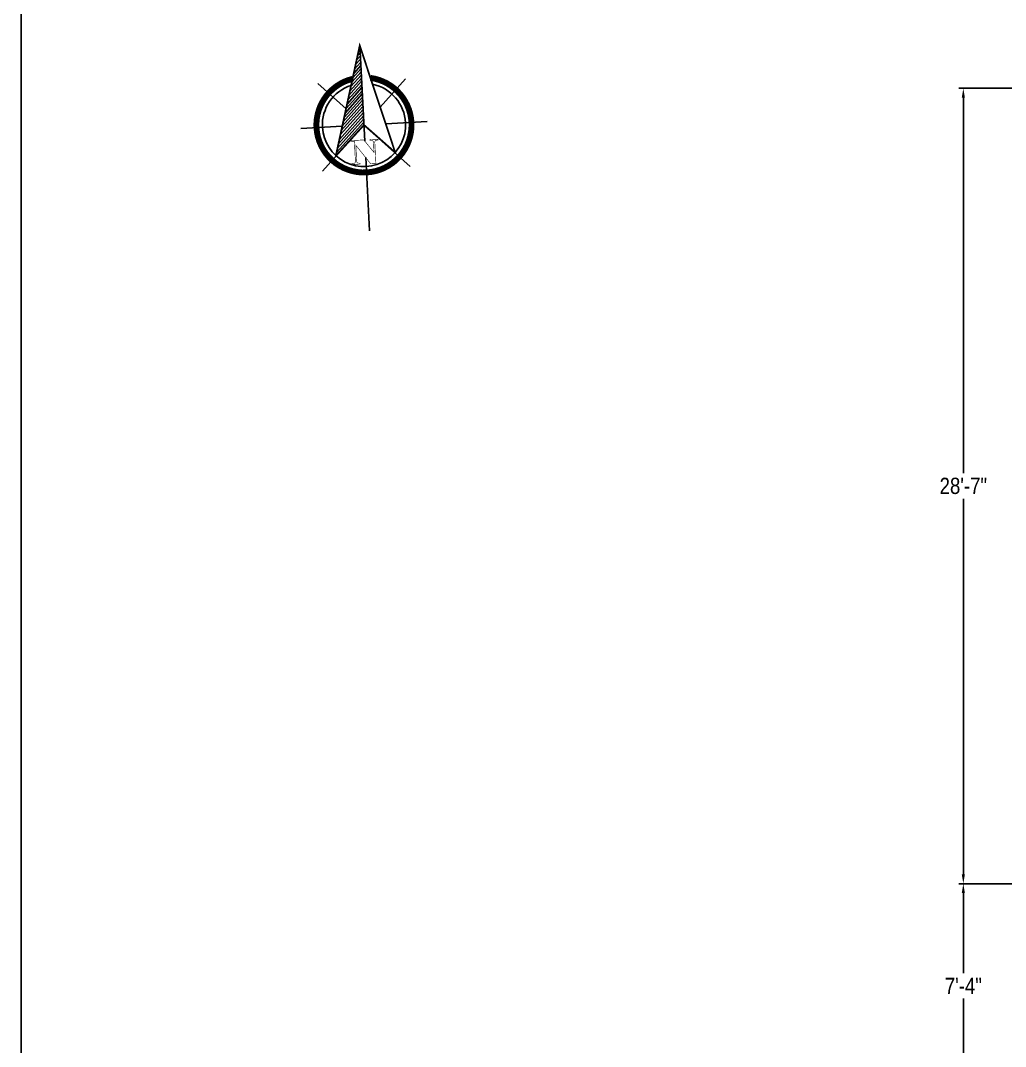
# Model space of a CAD drawing. Header units: inches. Extents: x -1842 to 12195, y -2228 to 2193.
# Drawn here: x 1999 to 2423.1, y -594.5 to -152.6 of the extents above; entities that cross this region are included whole.
import ezdxf

# ---------------------------------------------------------------- set-up
doc = ezdxf.new("R2010")
doc.units = ezdxf.units.IN
doc.header["$LTSCALE"] = 6
doc.header["$MEASUREMENT"] = 0
doc.layers.add('Title Block', color=7, linetype='Continuous')
doc.styles.add('ARCHSTYLSHX', font='ARCHSTYL.SHX')
doc.styles.get("Standard").update_dxf_attribs({"font": 'ARIALN.TTF'})
doc.dimstyles.new('STANDARD$0', dxfattribs={"dimtxt": 6, "dimasz": 3, "dimexe": 4, "dimexo": 24, "dimgap": 0.5, "dimtad": 1, "dimdec": 1, "dimzin": 3, "dimdsep": 46, "dimlunit": 4, "dimtxsty": 'ARCHSTYLSHX', "dimblk1": 'OBLIQUE', "dimblk2": 'OBLIQUE', "dimsah": 1, "dimcen": 0.0625, "dimdle": 4, "dimadec": 0, "dimazin": 0, "dimtfac": 1, "dimtdec": 1, "dimtofl": 0, "dimtmove": 0, "dimatfit": 3, "dimldrblk": 'OBLIQUE', "dimfxl": 1, "dimfrac": 2, "dimtolj": 1, "dimtzin": 0, "dimlwd": 9, "dimlwe": 13, "dimarcsym": 0})

# ---------------------------------------------------------------- blocks, each defined once
blk = doc.blocks.new('*D183')
at = {"layer": 'Defpoints', "color": 0, "transparency": 16777216}
for p in [(2405, -181.81), (2434.73, -181.81), (2434.73, -524.41)]:
    blk.add_point(p, dxfattribs=at)
at = {"layer": 'Title Block', "color": 3, "lineweight": -2, "transparency": 16777216}
for p, q in [((2432.73, -181.81), (2403, -181.81)), ((2405, -185.81), (2405, -347.54)), ((2405, -520.41), (2405, -358.68)), ((2432.73, -524.41), (2403, -524.41))]:
    blk.add_line(p, q, dxfattribs=at)
at = {"layer": 'Title Block', "color": 3, "transparency": 16777216}
for points in [[(2404.33, -185.81), (2405.67, -185.81), (2405, -181.81)], [(2404.33, -520.41), (2405.67, -520.41), (2405, -524.41)]]:
    blk.add_solid(points, dxfattribs=at)
at = {"layer": 'Title Block', "color": 3, "transparency": 16777216, "insert": (2405, -353.11), "char_height": 7, "attachment_point": 5}
blk.add_mtext('\\A1;28\'-7"', dxfattribs=at)
blk = doc.blocks.new('*D195')
at = {"layer": 'Defpoints', "color": 0, "transparency": 16777216}
for p in [(2434.73, -524.41), (2405, -612.46), (2440.87, -612.46)]:
    blk.add_point(p, dxfattribs=at)
at = {"layer": 'Title Block', "color": 3, "lineweight": -2, "transparency": 16777216}
for p, q in [((2432.73, -524.41), (2403, -524.41)), ((2405, -528.41), (2405, -562.94)), ((2405, -608.46), (2405, -573.94)), ((2438.87, -612.46), (2403, -612.46))]:
    blk.add_line(p, q, dxfattribs=at)
at = {"layer": 'Title Block', "color": 3, "transparency": 16777216}
for points in [[(2404.33, -528.41), (2405.67, -528.41), (2405, -524.41)], [(2404.33, -608.46), (2405.67, -608.46), (2405, -612.46)]]:
    blk.add_solid(points, dxfattribs=at)
at = {"layer": 'Title Block', "color": 3, "transparency": 16777216, "insert": (2405, -568.44), "char_height": 7, "attachment_point": 5}
blk.add_mtext('\\A1;7\'-4"', dxfattribs=at)
blk = doc.blocks.new('*X137')
at = {"color": 0}
for p, q in [((147.55, -408.76), (147.62, -408.7)), ((146.75, -411.68), (147.62, -410.82)), ((146.95, -410.95), (147.62, -410.29)), ((147.15, -410.22), (147.62, -409.76)), ((147.35, -409.49), (147.62, -409.23)), ((146.16, -413.87), (147.62, -412.41)), ((146.36, -413.14), (147.62, -411.88)), ((146.55, -412.41), (147.62, -411.35)), ((145.56, -416.06), (147.62, -414)), ((145.76, -415.33), (147.62, -413.47)), ((145.96, -414.6), (147.62, -412.94)), ((144.96, -418.25), (147.62, -415.59)), ((145.16, -417.52), (147.62, -415.06)), ((145.36, -416.79), (147.62, -414.53)), ((144.16, -421.17), (147.62, -417.71)), ((144.36, -420.44), (147.62, -417.18)), ((144.56, -419.71), (147.62, -416.65)), ((144.76, -418.98), (147.62, -416.12)), ((143.56, -423.36), (147.62, -419.3)), ((143.76, -422.63), (147.62, -418.77)), ((143.96, -421.9), (147.62, -418.24)), ((142.96, -425.55), (147.62, -420.89)), ((143.16, -424.82), (147.62, -420.36)), ((143.36, -424.09), (147.62, -419.83)), ((142.76, -426.28), (147.62, -421.42))]:
    blk.add_line(p, q, dxfattribs=at)
blk = doc.blocks.new('North')
for p, q in [((-0.05, 18.32), (-0.05, 2.23)), ((-2.92, 7.82), (-7.42, 12.32)), ((2.82, 7.82), (7.32, 12.32)), ((-3.71, 4.95), (-10.67, 4.95)), ((3.61, 4.95), (10.57, 4.95)), ((-2.92, 2.08), (-7.42, -2.42)), ((2.82, 2.08), (7.32, -2.42)), ((-0.05, -0.54), (-0.05, -12.88))]:
    blk.add_line(p, q)
for points, const_width in [([(-5.06, -0.01), (-0.05, 18.32), (4.95, 0.05), (-0.05, 4.95), (-5.06, -0.01)], 0.3), ([(-1.6, -0.98), (-1.6, -1.05), (-1.59, -1.12), (-1.58, -1.18), (-1.57, -1.22), (-1.56, -1.27), (-1.54, -1.31), (-1.52, -1.33), (-1.5, -1.35), (-1.47, -1.37), (-1.44, -1.38), (-1.4, -1.4), (-1.34, -1.41), (-1.28, -1.42), (-1.21, -1.43), (-1.13, -1.43), (-1.05, -1.43), (-1.05, -1.59), (-2.39, -1.59), (-2.39, -1.43), (-2.35, -1.43), (-2.28, -1.43), (-2.21, -1.43), (-2.14, -1.42), (-2.09, -1.41), (-2.04, -1.4), (-2, -1.38), (-1.96, -1.37), (-1.94, -1.35), (-1.91, -1.33), (-1.88, -1.31), (-1.86, -1.27), (-1.85, -1.23), (-1.83, -1.18), (-1.82, -1.12), (-1.81, -1.06), (-1.81, -1), (-1.81, 2.29), (-2.39, 2.29), (-2.39, 2.44), (-0.21, 2.44), (1.39, 0.24), (1.39, 1.81), (1.39, 1.88), (1.38, 1.95), (1.37, 2), (1.36, 2.06), (1.35, 2.1), (1.33, 2.14), (1.31, 2.17), (1.29, 2.19), (1.26, 2.21), (1.22, 2.23), (1.17, 2.25), (1.12, 2.26), (1.06, 2.27), (0.99, 2.28), (0.92, 2.29), (0.84, 2.29), (0.82, 2.29), (0.82, 2.44), (2.16, 2.44), (2.16, 2.29), (2.12, 2.29), (2.04, 2.29), (1.98, 2.28), (1.92, 2.27), (1.86, 2.26), (1.81, 2.25), (1.77, 2.24), (1.73, 2.22), (1.71, 2.2), (1.69, 2.18), (1.67, 2.15), (1.65, 2.1), (1.63, 2.06), (1.62, 2.01), (1.61, 1.95), (1.61, 1.88), (1.61, 1.81), (1.61, -1.59), (0.7, -1.59), (-1.6, 1.62), (-1.6, -0.98), (-1.6, -0.98)], 0.1)]:
    blk.add_lwpolyline(points, dxfattribs=dict(const_width=const_width))
at = {"const_width": 1}
for points in [[(-8.05, 4.95, 1), (7.95, 4.95, 0.359415), (1.47, 12.8, 1)], [(-1.57, 12.8, 0.359415), (-8.05, 4.95, 1)]]:
    blk.add_lwpolyline(points, format="xyb", dxfattribs=at)
for start, end in [(105.027, 180), (0, 74.973), (180, 0)]:
    blk.add_arc((-0.05, 4.95), 7, start, end)
blk.add_blockref('*X137', (-147.67, 426.84))

msp = doc.modelspace()

# ---------------------------------------------------------------- linework, layer by layer
at = {"const_width": 0.5}
msp.add_lwpolyline([(1999.2759753, -979.4335558), (1999.2759753, 147.0156656)], dxfattribs=at)
msp.add_lwpolyline([(1999.2759753, -979.4335558), (1999.2759753, 147.0156656)], dxfattribs=at)
at = {"layer": 'Title Block'}
msp.add_line((1999.2759753, 147.0156656), (1999.2759753, -979.4335558), dxfattribs=at)

# ---------------------------------------------------------------- block references
at = {"xscale": 2.559999999999999, "yscale": 2.559999999999999, "zscale": 2.559999999999999, "rotation": 3.052882514792429}
msp.add_blockref('North', (2147.7156165, -210.2655766), dxfattribs=at)

# ---------------------------------------------------------------- dimensions: what is measured, and where the dimension line sits
at = {"layer": 'Title Block'}
for base, p2, picture, middle in [((2405, -181.8105158), (2434.7276878, -181.8105158), '*D183', (2405, -353.1105158)), ((2405, -612.4623456), (2440.8707791, -612.4623456), '*D195', (2405, -568.4364307))]:
    dim = msp.add_linear_dim(base=base, p1=(2434.7276878, -524.4105158), p2=p2, angle=90, dimstyle='STANDARD$0', override={"dimtxt": 7, "dimasz": 4, "dimexe": 2, "dimexo": 2, "dimgap": 2, "dimtad": 0, "dimtih": 1, "dimtoh": 1, "dimdec": 0, "dimzin": 0, "dimtxsty": 'Standard', "dimsah": 0, "dimcen": 0.09, "dimdle": 0, "dimclrd": 3, "dimclre": 3, "dimclrt": 3, "dimtdec": 0, "dimfrac": 0, "dimlwd": 65534, "dimlwe": 65534}, dxfattribs=at)
    dim.commit()
    dim.dimension.update_dxf_attribs({"geometry": picture, "text_midpoint": middle})

doc.saveas('drawing.dxf')
